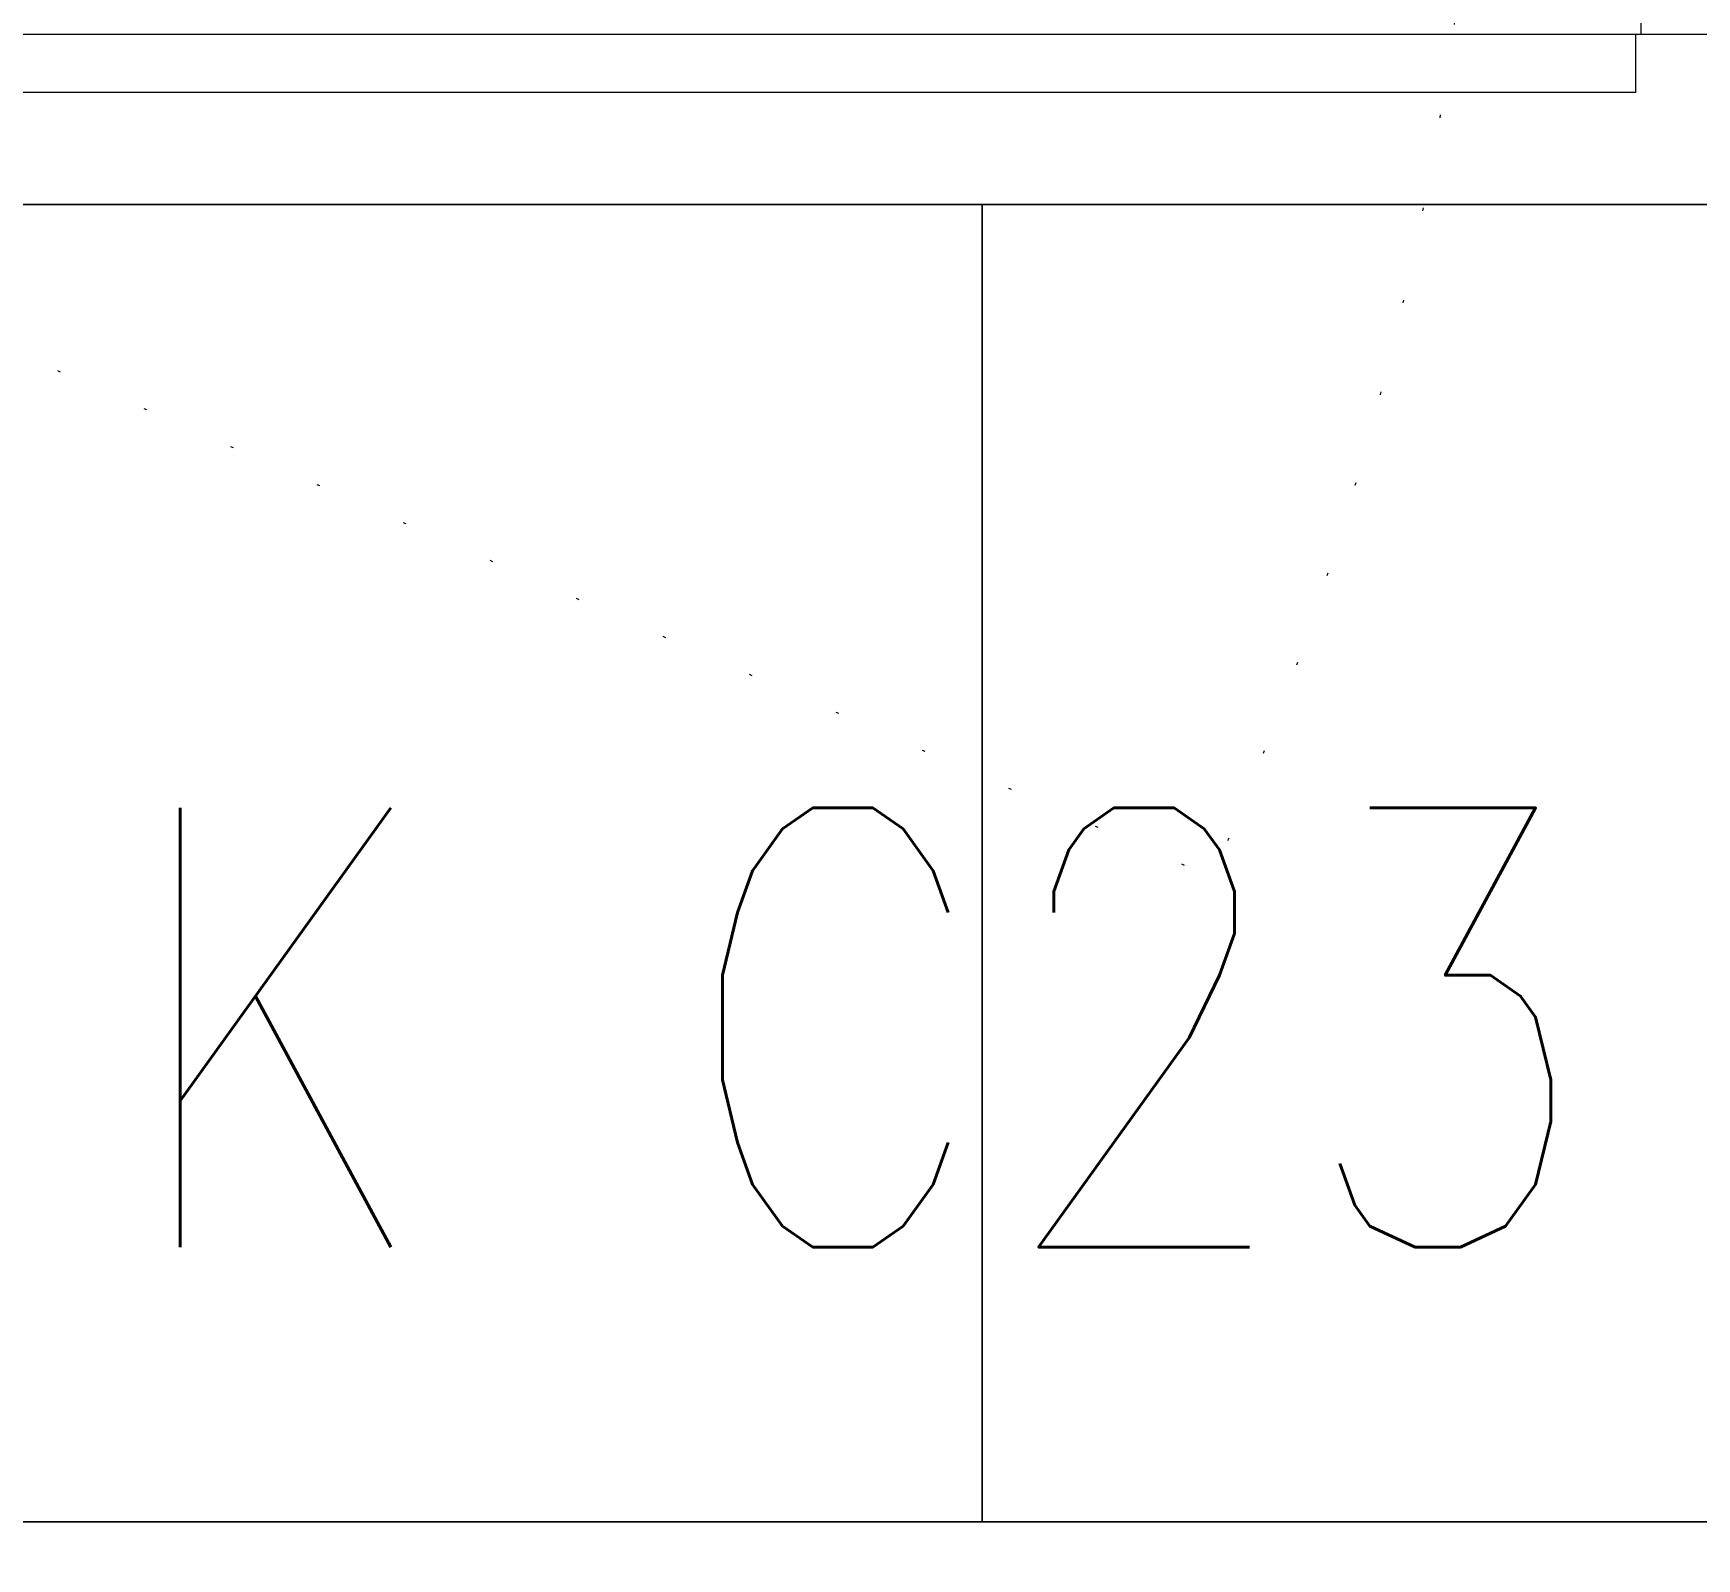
# Model space of a CAD drawing. Extents: x -2050 to 29725, y -1777 to 6820.
# Drawn here: x 3853.1 to 3909.9, y 2750.9 to 2803 of the extents above; entities that cross this region are included whole.
import ezdxf

# ---------------------------------------------------------------- set-up
doc = ezdxf.new("R2010")
doc.units = 0
doc.header["$LTSCALE"] = 25
doc.header["$MEASUREMENT"] = 0
doc.linetypes.add('DOT2', pattern=[0.125, 0, -0.125])
doc.layers.get('0').update_dxf_attribs({"color": 9, "lineweight": 9})
for name, color, linetype, lineweight in [('05', 9, 'Continuous', 9), ('06D', 9, 'Continuous', 9), ('10', 9, 'Continuous', 9), ('14', 9, 'Continuous', 9), ('20', 9, 'DOT2', 9), ('40', 9, 'Continuous', 9), ('E-YAZI', 7, 'Continuous', 30)]:
    doc.layers.add(name, color=color, linetype=linetype, lineweight=lineweight)
doc.styles.add('E-YAZI', font='txttw.shx')

# ---------------------------------------------------------------- blocks, each defined once
blk = doc.blocks.new('Group-41-1')
for p, q in [((384804.56453, 69162.035), (384804.56453, 69161.585)), ((384805.17787, 69162.035), (384804.56453, 69162.035)), ((384805.17787, 69161.585), (384805.17787, 69162.035)), ((384804.56453, 69161.585), (384805.17787, 69161.585))]:
    blk.add_line(p, q)
at = {"flags": 128}
blk.add_lwpolyline([(384804.56453, 69162.035), (384805.17787, 69162.035), (384805.17787, 69161.585), (384804.56453, 69161.585)], close=True, dxfattribs=at)
blk = doc.blocks.new('Group-42-1')
at = {"layer": '05', "color": 7}
for p in [(-0.61333, 0), (0, 0)]:
    blk.add_blockref('Group-41-1', p, dxfattribs=at)
blk = doc.blocks.new('fsdfsfsfsfd')
at = {"layer": '06D', "elevation": 0}
blk.add_lwpolyline([(52591.75, -74474.977), (52589.75, -74474.977), (52589.75, -74595.977), (52591.75, -74595.977)], dxfattribs=at)
at = {"layer": '20', "elevation": 0}
blk.add_lwpolyline([(52607.49, -74590.872), (52562.943, -74489.432)], dxfattribs=at)
at = {"layer": '20'}
blk.add_arc((52607.49, -74590.872), 110.79, 89.60696, 113.70858, dxfattribs=at)
blk = doc.blocks.new('p-zemin kat')
at = {"layer": '14'}
blk.add_lwpolyline([(3908, 2819.3), (3908, 2803), (3980.5, 2803), (3980.5, 2803), (3980.5, 2803), (3980.5, 2363), (4060.5, 2363), (4069.5, 2363), (4069.5, 2382), (4064.5, 2382), (4064.5, 2447), (3999.5, 2447), (3999.5, 2743), (4064.5, 2743), (4064.5, 2808), (4069.5, 2808), (4069.5, 2826.861)], dxfattribs=at)
at = {"layer": '40'}
blk.add_lwpolyline([(3980.5, 2405), (3364.5, 2405), (3364.5, 2447), (3280.5, 2447), (3280.5, 2743), (3364.5, 2743), (3364.5, 2803), (3980.5, 2803)], close=True, dxfattribs=at)
at = {"xscale": -1, "rotation": 270}
blk.add_blockref('fsdfsfsfsfd', (78382.795, -49788.75), dxfattribs=at)

msp = doc.modelspace()

# ---------------------------------------------------------------- block references
at = {"layer": '05', "color": 7, "xscale": 100, "yscale": 100, "zscale": 100}
msp.add_blockref('Group-42-1', (-38476570.941, -6913406.326), dxfattribs=at)
at = {"layer": '10'}
msp.add_blockref('p-zemin kat', (0, 0), dxfattribs=at)

# ---------------------------------------------------------------- texts
at = {"layer": 'E-YAZI', "color": 6, "style": 'E-YAZI', "width": 0.8}
msp.add_text('A-1K C23', height=15, dxfattribs=at).set_placement((3823.152, 2761.565))

doc.saveas('drawing.dxf')
